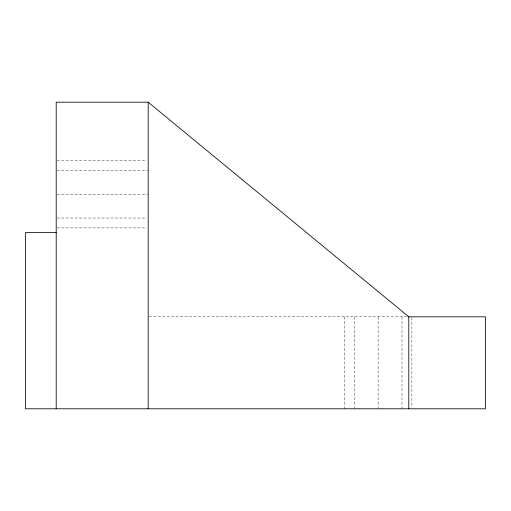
<?xml version="1.0" encoding="UTF-8"?>
<svg xmlns="http://www.w3.org/2000/svg" width="511" height="511" viewBox="0 0 511 511"><rect width="100%" height="100%" fill="white"/><g stroke="black" fill="none" stroke-linecap="round" stroke-linejoin="round"><path stroke-width="0.38" stroke-dasharray="2.56 1.92" d="M57.002 160.454L146.606 160.454M57.002 170.329L148.19 170.329M57.002 194.18L148.19 194.18M57.002 218.031L146.606 218.031M57.002 227.906L146.606 227.906M148.988 316.82L406.545 316.82M411.866 317.612L411.866 407.216M401.991 316.82L401.991 408.8M378.14 316.82L378.14 408.8M354.289 316.82L354.289 408.8M344.414 316.82L344.414 408.8"/><path stroke-width="0.77" d="M408.8 408.8L408.8 316.82L148.19 102.2L56.21 102.2L56.21 408.8M56.21 232.505L25.55 232.505L25.55 408.8L485.45 408.8L485.45 316.82L408.065 316.82M148.19 102.2L148.19 408.8"/></g></svg>
